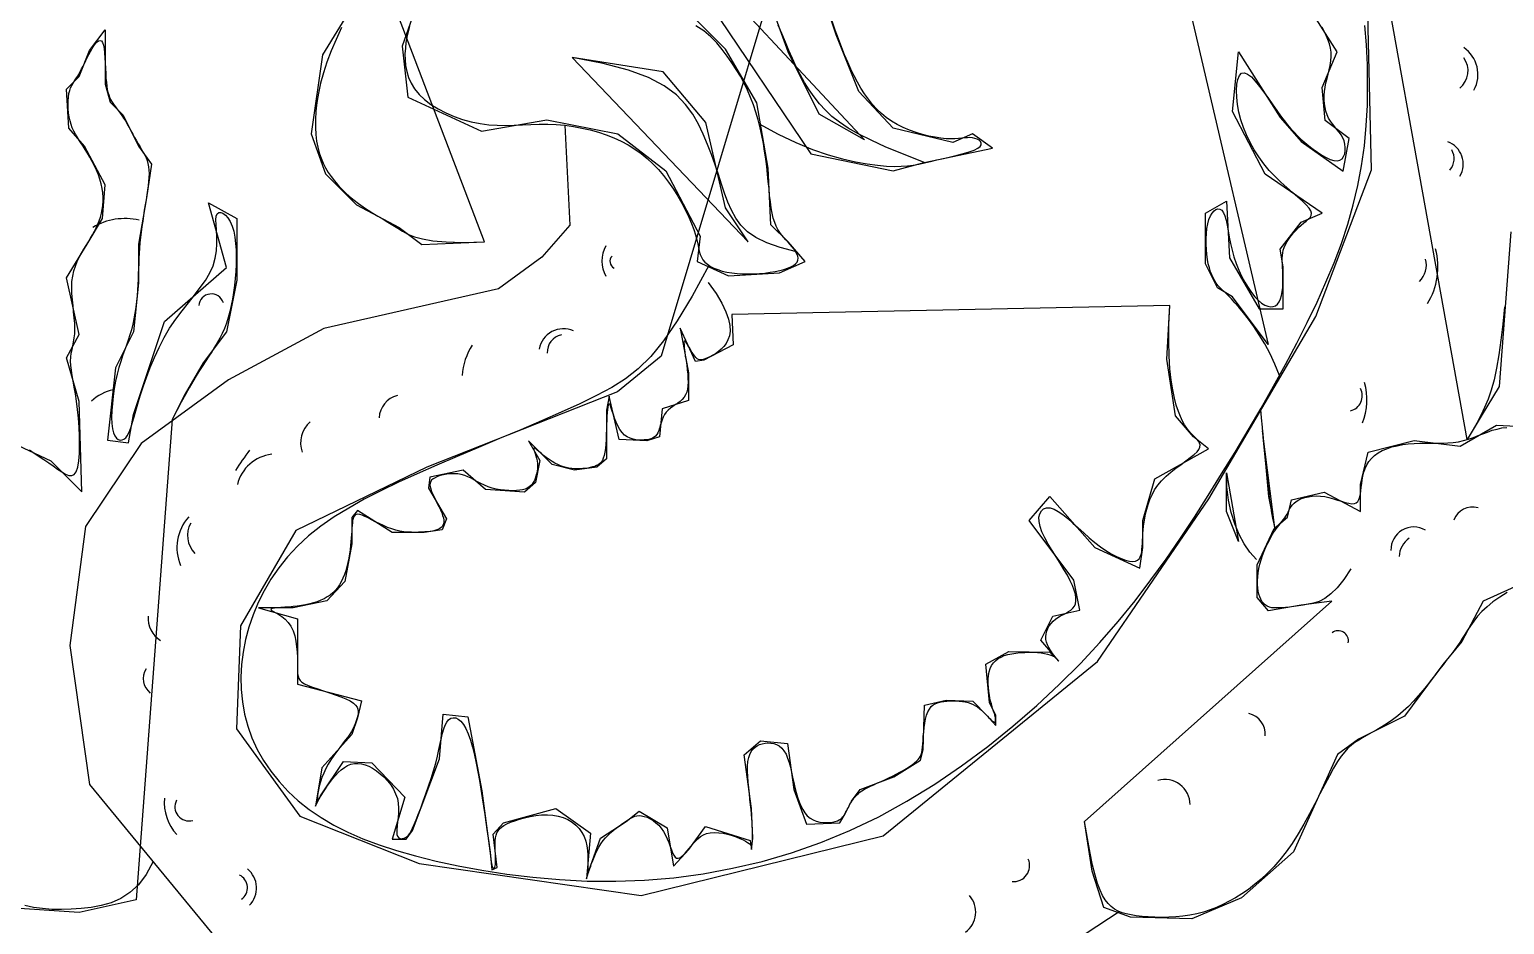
# Model space of a CAD drawing. Header units: metres. Extents: x -1226 to -815, y -1 to 952.
# Drawn here: x -1082.1 to -944.1, y 318 to 401.7 of the extents above; entities that cross this region are included whole.
import ezdxf

# ---------------------------------------------------------------- set-up
doc = ezdxf.new("R2010")
doc.units = ezdxf.units.M
doc.layers.add('7', color=7, linetype='Continuous')

msp = doc.modelspace()

# ---------------------------------------------------------------- linework, layer by layer
at = {"layer": '7'}
for points in [[(-990.59, 479.21), (-1022.98, 371.16), (-1027.06, 367.82), (-1044.88, 360.77), (-1057.13, 354.84), (-1062.33, 345.94), (-1062.7, 336.3), (-1056.76, 328.14), (-1045.62, 323.69), (-1024.83, 320.72), (-1002.19, 326.28), (-982.14, 342.6), (-971.75, 357.81), (-961.72, 374.87), (-956.53, 388.59), (-956.9, 404.53)], [(-991.26, 479.45), (-966.18, 372.24), (-969.53, 376.71), (-970.93, 377.55), (-972.05, 379.78), (-972.05, 384.54), (-970.09, 385.65), (-969.81, 380.34), (-967.02, 375.59), (-964.78, 375.59), (-964.78, 379.51), (-965.06, 381.18), (-963.1, 383.7), (-961.14, 384.54), (-966.46, 388.17), (-969.53, 394.04), (-968.97, 399.63), (-965.06, 393.48), (-963.1, 391.25), (-959.18, 388.45), (-958.62, 391.52), (-960.86, 393.2), (-961.14, 396.28), (-959.74, 399.63), (-961.7, 402.71)], [(-944.07, 375.77), (-944.23, 374.16), (-944.41, 372.65), (-944.61, 371.27), (-944.83, 370.02), (-945.06, 368.93), (-945.33, 367.98), (-945.62, 367.12), (-945.94, 366.34), (-946.29, 365.6), (-946.68, 364.88), (-947.1, 364.14), (-947.57, 363.36), (-961.34, 440.06)], [(-1052.86, 401.9), (-1053.38, 400.79), (-1053.85, 399.72), (-1054.24, 398.67), (-1054.57, 397.66), (-1054.83, 396.7), (-1055.03, 395.77), (-1055.17, 394.89), (-1055.26, 394.06), (-1055.31, 393.28), (-1055.31, 392.55), (-1055.27, 391.89), (-1055.2, 391.27), (-1055.1, 390.7), (-1054.96, 390.17), (-1054.79, 389.68), (-1054.59, 389.22), (-1054.37, 388.78), (-1054.11, 388.35), (-1053.84, 387.95), (-1053.53, 387.55), (-1053.21, 387.17), (-1052.86, 386.8), (-1052.5, 386.44), (-1052.11, 386.09), (-1051.7, 385.76), (-1051.28, 385.44), (-1050.84, 385.13), (-1050.39, 384.83), (-1049.93, 384.54), (-1049.46, 384.25), (-1048.99, 383.97), (-1048.53, 383.7), (-1048.06, 383.42), (-1047.61, 383.14), (-1047.16, 382.86), (-1046.66, 382.58), (-1046.06, 382.33), (-1045.3, 382.12), (-1044.33, 381.95), (-1043.07, 381.84), (-1041.49, 381.8), (-1039.51, 381.86), (-1056.5, 426.41)], [(-1027.75, 417.93), (-1008.98, 390.08), (-1001.28, 388.49), (-998.36, 389.28), (-991.99, 390.61), (-993.85, 391.94), (-995.7, 391.14), (-1001.28, 392.47), (-1004.47, 395.91), (-1006.59, 401.22), (-1009.25, 409.18)], [(-1021.99, 410.77), (-1003.94, 391.4), (-1008.18, 393.79), (-1011.1, 399.63), (-1013.49, 406.26)], [(-1048.8, 408.91), (-1054.64, 399.36), (-1055.71, 391.94), (-1054.38, 388.22), (-1051.46, 385.3), (-1047.48, 383.18), (-1045.35, 381.59), (-1039.51, 381.86)], [(-1045.88, 403.87), (-1047.21, 400.16), (-1046.68, 395.38), (-1039.78, 392.2), (-1033.67, 393.26), (-1027.03, 391.94), (-1022.52, 388.49), (-1019.33, 382.39), (-1019.6, 380), (-1016.68, 378.67), (-1011.9, 378.94), (-1009.51, 380), (-1011.1, 381.86), (-1012.7, 383.45), (-1012.96, 388.75), (-1014.02, 394.85), (-1016.94, 399.89), (-1020.13, 403.07)], [(-1084.17, 363.29), (-1080.06, 361.36), (-1077.16, 358.46), (-1077.4, 366.91), (-1078.61, 371.01), (-1077.4, 373.19), (-1078.61, 378.5), (-1076.68, 381.64), (-1075.23, 384.05), (-1074.99, 387.19), (-1076.92, 390.81), (-1078.37, 392.5), (-1078.61, 396.12), (-1077.4, 397.33), (-1076.44, 399.74), (-1074.99, 401.68), (-1074.99, 396.61), (-1074.5, 394.92), (-1073.3, 393.71), (-1071.85, 390.81), (-1070.64, 389.12), (-1071.12, 385.98), (-1071.85, 381.64), (-1071.85, 378.01), (-1072.33, 373.43), (-1074.02, 370.05), (-1074.75, 363.29), (-1072.81, 363.05), (-1072.33, 365.7), (-1069.43, 374.39), (-1063.63, 379.46), (-1065.32, 385.5), (-1062.66, 384.05), (-1062.66, 378.26), (-1063.63, 373.43), (-1065.8, 370.53), (-1067.5, 367.63), (-1068.7, 365.22)], [(-1018.5, 379.65), (-1018.5, 379.65), (-1020.07, 376.77), (-1021.47, 374.45), (-1022.74, 372.6), (-1023.94, 371.13), (-1025.11, 369.97), (-1026.31, 369.03), (-1027.6, 368.23), (-1029.01, 367.48), (-1030.59, 366.71), (-1032.32, 365.92), (-1034.17, 365.1), (-1036.1, 364.28), (-1038.08, 363.44), (-1040.07, 362.61), (-1042.04, 361.78), (-1043.95, 360.96), (-1045.79, 360.15), (-1047.53, 359.36), (-1049.19, 358.57), (-1050.74, 357.77), (-1052.2, 356.95), (-1053.56, 356.12), (-1054.81, 355.25), (-1055.96, 354.34), (-1056.99, 353.39), (-1057.92, 352.4), (-1058.75, 351.37), (-1059.48, 350.31), (-1060.12, 349.22), (-1060.67, 348.1), (-1061.14, 346.97), (-1061.53, 345.81), (-1061.84, 344.65), (-1062.07, 343.48), (-1062.22, 342.3), (-1062.28, 341.13), (-1062.26, 339.97), (-1062.15, 338.81), (-1061.95, 337.67), (-1061.65, 336.54), (-1061.25, 335.44), (-1060.76, 334.37), (-1060.17, 333.33), (-1059.49, 332.32), (-1058.72, 331.36), (-1057.86, 330.44), (-1056.92, 329.57), (-1055.9, 328.75), (-1054.79, 327.99), (-1053.59, 327.29), (-1052.29, 326.63), (-1050.88, 326.02), (-1049.36, 325.45), (-1047.72, 324.91), (-1045.94, 324.41), (-1044.02, 323.93), (-1041.95, 323.48), (-1039.74, 323.07), (-1037.42, 322.71), (-1034.99, 322.41), (-1032.47, 322.19), (-1029.88, 322.06), (-1027.22, 322.04), (-1024.53, 322.14), (-1021.8, 322.37), (-1019.05, 322.74), (-1016.29, 323.25), (-1013.53, 323.9), (-1010.77, 324.71), (-1008.03, 325.67), (-1005.31, 326.79), (-1002.62, 328.07), (-999.98, 329.52), (-997.38, 331.11), (-994.86, 332.83), (-992.42, 334.64), (-990.07, 336.53), (-987.84, 338.47), (-985.73, 340.44), (-983.75, 342.41), (-981.92, 344.38), (-980.22, 346.33), (-978.64, 348.27), (-977.15, 350.22), (-975.74, 352.17), (-974.4, 354.13), (-973.09, 356.11), (-971.81, 358.11), (-970.54, 360.14), (-969.28, 362.19), (-968.05, 364.25), (-966.84, 366.3), (-965.68, 368.35), (-964.57, 370.37), (-963.52, 372.36), (-962.53, 374.31), (-961.61, 376.21), (-960.78, 378.07), (-960.02, 379.9), (-959.34, 381.7), (-958.74, 383.5), (-958.23, 385.3), (-957.8, 387.12), (-957.45, 388.96), (-957.19, 390.83), (-957.02, 392.72), (-956.91, 394.62), (-956.88, 396.52), (-956.91, 398.41), (-957, 400.27), (-957.14, 402.09)], [(-1046.51, 401.99), (-1046.64, 401.51), (-1046.75, 401.01), (-1046.84, 400.5), (-1046.9, 399.98), (-1046.94, 399.44), (-1046.93, 398.89), (-1046.88, 398.34), (-1046.77, 397.78), (-1046.6, 397.23), (-1046.36, 396.69), (-1046.03, 396.16), (-1045.62, 395.65), (-1045.11, 395.16), (-1044.51, 394.71), (-1043.84, 394.29), (-1043.11, 393.91), (-1042.34, 393.58), (-1041.54, 393.3), (-1040.73, 393.07), (-1039.91, 392.91), (-1039.1, 392.81), (-1038.31, 392.76), (-1037.51, 392.75), (-1036.73, 392.77), (-1035.95, 392.8), (-1035.16, 392.84), (-1034.37, 392.86), (-1033.58, 392.86), (-1032.78, 392.83), (-1031.98, 392.76), (-1031.18, 392.65), (-1030.39, 392.5), (-1029.6, 392.33), (-1028.84, 392.11), (-1028.1, 391.86), (-1027.39, 391.58), (-1026.71, 391.27), (-1026.06, 390.92), (-1025.44, 390.53), (-1024.85, 390.11), (-1024.29, 389.65), (-1023.75, 389.16), (-1023.23, 388.62), (-1022.74, 388.05), (-1022.27, 387.43), (-1021.83, 386.79), (-1021.41, 386.12), (-1021.03, 385.46), (-1020.68, 384.8), (-1020.38, 384.17), (-1020.12, 383.56), (-1019.91, 383.01), (-1019.75, 382.5), (-1019.63, 382.05), (-1019.55, 381.65), (-1019.47, 381.29), (-1019.4, 380.97), (-1019.32, 380.68), (-1019.21, 380.42), (-1019.07, 380.18), (-1018.88, 379.95), (-1018.64, 379.75), (-1018.36, 379.56), (-1018.03, 379.39), (-1017.67, 379.25), (-1017.27, 379.12), (-1016.84, 379.02), (-1016.37, 378.94), (-1015.87, 378.89), (-1015.36, 378.85), (-1014.83, 378.85), (-1014.3, 378.86), (-1013.77, 378.89), (-1013.26, 378.93), (-1012.76, 379), (-1012.3, 379.07), (-1011.87, 379.16), (-1011.48, 379.26), (-1011.14, 379.38), (-1010.84, 379.5), (-1010.59, 379.64), (-1010.39, 379.79), (-1010.25, 379.96), (-1010.17, 380.13), (-1010.15, 380.32), (-1010.19, 380.52), (-1010.27, 380.73), (-1010.39, 380.94), (-1010.54, 381.16), (-1010.72, 381.38), (-1010.91, 381.6), (-1011.1, 381.81), (-1011.3, 382.03), (-1011.5, 382.25), (-1011.69, 382.48), (-1011.87, 382.72), (-1012.05, 383), (-1012.21, 383.31), (-1012.35, 383.66), (-1012.48, 384.07), (-1012.58, 384.53), (-1012.67, 385.04), (-1012.75, 385.6), (-1012.82, 386.19), (-1012.88, 386.83), (-1012.95, 387.49), (-1013.02, 388.18), (-1013.09, 388.89), (-1013.18, 389.6), (-1013.29, 390.33), (-1013.41, 391.06), (-1013.55, 391.8), (-1013.71, 392.53), (-1013.89, 393.26), (-1014.1, 393.97), (-1014.33, 394.68), (-1014.6, 395.36), (-1014.89, 396.04), (-1015.21, 396.7), (-1015.56, 397.34), (-1015.94, 397.98), (-1016.35, 398.61), (-1016.79, 399.23), (-1017.25, 399.85), (-1017.76, 400.46), (-1018.32, 401.04), (-1018.97, 401.59), (-1019.74, 402.07)], [(-1013.8, 392.89), (-1013.8, 392.89), (-1012.04, 391.93), (-1010.37, 391.14), (-1008.81, 390.5), (-1007.36, 390), (-1006.01, 389.62), (-1004.79, 389.34), (-1003.69, 389.15), (-1002.72, 389.02), (-1001.88, 388.94), (-1001.15, 388.91), (-1000.51, 388.92), (-999.93, 388.96), (-999.39, 389.03), (-998.87, 389.13), (-998.34, 389.24), (-997.78, 389.37), (-997.18, 389.51), (-996.55, 389.65), (-995.9, 389.8), (-995.27, 389.96), (-994.68, 390.12), (-994.15, 390.28), (-993.7, 390.44), (-993.36, 390.61), (-993.14, 390.77), (-993.03, 390.94), (-993.02, 391.09), (-993.09, 391.23), (-993.22, 391.35), (-993.4, 391.45), (-993.62, 391.53), (-993.85, 391.58), (-994.08, 391.6), (-994.32, 391.59), (-994.58, 391.57), (-994.85, 391.54), (-995.16, 391.51), (-995.5, 391.48), (-995.89, 391.48), (-996.32, 391.49), (-996.82, 391.54), (-997.35, 391.63), (-997.93, 391.74), (-998.52, 391.89), (-999.13, 392.07), (-999.73, 392.29), (-1000.32, 392.54), (-1000.88, 392.82), (-1001.41, 393.13), (-1001.91, 393.48), (-1002.37, 393.86), (-1002.8, 394.27), (-1003.21, 394.71), (-1003.59, 395.19), (-1003.95, 395.69), (-1004.29, 396.22), (-1004.61, 396.78), (-1004.92, 397.38), (-1005.22, 398), (-1005.52, 398.66), (-1005.81, 399.35), (-1006.09, 400.08), (-1006.38, 400.85), (-1006.68, 401.66), (-1006.98, 402.51)], [(-998.36, 389.28), (-998.36, 389.28), (-1000.29, 390.04), (-1001.94, 390.72), (-1003.33, 391.35), (-1004.49, 391.93), (-1005.47, 392.49), (-1006.29, 393.04), (-1006.99, 393.59), (-1007.61, 394.17), (-1008.16, 394.77), (-1008.67, 395.41), (-1009.13, 396.08), (-1009.56, 396.77), (-1009.96, 397.49), (-1010.33, 398.23), (-1010.68, 398.99), (-1011.02, 399.76), (-1011.34, 400.54), (-1011.68, 401.34), (-1012.02, 402.13)], [(-965.13, 369.36), (-965.13, 369.36), (-965.55, 370.41), (-966.01, 371.39), (-966.51, 372.31), (-967.02, 373.15), (-967.53, 373.92), (-968.03, 374.61), (-968.5, 375.21), (-968.93, 375.73), (-969.3, 376.16), (-969.63, 376.51), (-969.91, 376.8), (-970.15, 377.04), (-970.36, 377.24), (-970.55, 377.42), (-970.73, 377.6), (-970.89, 377.78), (-971.04, 377.98), (-971.19, 378.21), (-971.33, 378.47), (-971.46, 378.75), (-971.58, 379.06), (-971.69, 379.41), (-971.79, 379.79), (-971.87, 380.2), (-971.93, 380.66), (-971.97, 381.14), (-971.99, 381.64), (-971.99, 382.14), (-971.96, 382.63), (-971.91, 383.1), (-971.83, 383.54), (-971.73, 383.93), (-971.59, 384.27), (-971.43, 384.54), (-971.25, 384.75), (-971.07, 384.89), (-970.88, 384.94), (-970.7, 384.91), (-970.52, 384.8), (-970.37, 384.58), (-970.24, 384.27), (-970.13, 383.88), (-970.03, 383.41), (-969.94, 382.88), (-969.83, 382.3), (-969.71, 381.69), (-969.57, 381.07), (-969.39, 380.44), (-969.18, 379.81), (-968.94, 379.21), (-968.67, 378.63), (-968.37, 378.08), (-968.07, 377.57), (-967.75, 377.12), (-967.43, 376.72), (-967.11, 376.38), (-966.8, 376.12), (-966.5, 375.94), (-966.22, 375.82), (-965.95, 375.77), (-965.71, 375.79), (-965.5, 375.88), (-965.31, 376.03), (-965.15, 376.24), (-965.03, 376.52), (-964.93, 376.84), (-964.87, 377.2), (-964.83, 377.58), (-964.81, 377.98), (-964.8, 378.38), (-964.81, 378.77), (-964.82, 379.13), (-964.84, 379.47), (-964.86, 379.77), (-964.87, 380.05), (-964.88, 380.31), (-964.86, 380.57), (-964.83, 380.82), (-964.77, 381.07), (-964.68, 381.32), (-964.56, 381.59), (-964.41, 381.87), (-964.23, 382.15), (-964.03, 382.42), (-963.81, 382.69), (-963.58, 382.95), (-963.34, 383.2), (-963.1, 383.42), (-962.86, 383.62), (-962.63, 383.8), (-962.43, 383.97), (-962.27, 384.14), (-962.17, 384.32), (-962.14, 384.52), (-962.2, 384.74), (-962.35, 385), (-962.62, 385.3), (-962.97, 385.65), (-963.41, 386.03), (-963.9, 386.46), (-964.43, 386.92), (-964.99, 387.43), (-965.54, 387.97), (-966.08, 388.54), (-966.59, 389.15), (-967.06, 389.79), (-967.49, 390.46), (-967.87, 391.15), (-968.21, 391.85), (-968.5, 392.56), (-968.74, 393.28), (-968.93, 393.99), (-969.06, 394.7), (-969.13, 395.39), (-969.15, 396.02), (-969.11, 396.59), (-969.02, 397.05), (-968.87, 397.41), (-968.67, 397.62), (-968.41, 397.67), (-968.11, 397.55), (-967.76, 397.28), (-967.39, 396.88), (-966.99, 396.39), (-966.58, 395.84), (-966.16, 395.26), (-965.76, 394.68), (-965.38, 394.13), (-965.03, 393.64), (-964.7, 393.2), (-964.38, 392.8), (-964.08, 392.43), (-963.77, 392.1), (-963.45, 391.78), (-963.12, 391.46), (-962.77, 391.15), (-962.39, 390.84), (-961.99, 390.52), (-961.58, 390.23), (-961.17, 389.96), (-960.77, 389.73), (-960.39, 389.56), (-960.04, 389.45), (-959.74, 389.43), (-959.49, 389.49), (-959.28, 389.63), (-959.13, 389.83), (-959.03, 390.08), (-958.97, 390.37), (-958.97, 390.67), (-959, 390.99), (-959.09, 391.29), (-959.21, 391.58), (-959.37, 391.85), (-959.56, 392.11), (-959.76, 392.36), (-959.96, 392.62), (-960.17, 392.88), (-960.36, 393.15), (-960.53, 393.43), (-960.68, 393.74), (-960.79, 394.07), (-960.87, 394.41), (-960.92, 394.77), (-960.95, 395.15), (-960.95, 395.53), (-960.92, 395.92), (-960.86, 396.32), (-960.78, 396.73), (-960.68, 397.13), (-960.58, 397.54), (-960.47, 397.95), (-960.39, 398.36), (-960.32, 398.77), (-960.29, 399.18), (-960.3, 399.58), (-960.36, 399.98), (-960.46, 400.38), (-960.6, 400.77), (-960.76, 401.16), (-960.94, 401.54), (-961.12, 401.92)], [(-1082.07, 362.38), (-1081.62, 362.07), (-1081.17, 361.78), (-1080.71, 361.49), (-1080.26, 361.19), (-1079.84, 360.89), (-1079.43, 360.59), (-1079.05, 360.33), (-1078.7, 360.12), (-1078.39, 360), (-1078.11, 359.98), (-1077.88, 360.09), (-1077.69, 360.35), (-1077.54, 360.78), (-1077.45, 361.36), (-1077.39, 362.05), (-1077.37, 362.83), (-1077.38, 363.66), (-1077.42, 364.52), (-1077.48, 365.37), (-1077.57, 366.18), (-1077.66, 366.94), (-1077.77, 367.62), (-1077.88, 368.25), (-1077.98, 368.83), (-1078.07, 369.36), (-1078.14, 369.84), (-1078.19, 370.28), (-1078.21, 370.69), (-1078.19, 371.07), (-1078.15, 371.43), (-1078.08, 371.78), (-1078.01, 372.12), (-1077.94, 372.48), (-1077.87, 372.86), (-1077.83, 373.26), (-1077.81, 373.71), (-1077.82, 374.2), (-1077.87, 374.73), (-1077.93, 375.29), (-1077.99, 375.86), (-1078.05, 376.44), (-1078.1, 377.03), (-1078.11, 377.59), (-1078.09, 378.14), (-1078.02, 378.65), (-1077.91, 379.13), (-1077.76, 379.58), (-1077.59, 380.01), (-1077.4, 380.41), (-1077.19, 380.8), (-1076.97, 381.16), (-1076.76, 381.52), (-1076.55, 381.86), (-1076.35, 382.19), (-1076.17, 382.52), (-1075.99, 382.84), (-1075.83, 383.17), (-1075.68, 383.5), (-1075.55, 383.83), (-1075.43, 384.17), (-1075.34, 384.52), (-1075.26, 384.89), (-1075.21, 385.26), (-1075.18, 385.65), (-1075.18, 386.04), (-1075.2, 386.44), (-1075.26, 386.85), (-1075.35, 387.27), (-1075.47, 387.7), (-1075.62, 388.12), (-1075.8, 388.55), (-1075.99, 388.97), (-1076.2, 389.38), (-1076.41, 389.77), (-1076.63, 390.14), (-1076.84, 390.49), (-1077.05, 390.81), (-1077.25, 391.1), (-1077.44, 391.38), (-1077.61, 391.66), (-1077.77, 391.93), (-1077.92, 392.21), (-1078.06, 392.51), (-1078.17, 392.82), (-1078.27, 393.17), (-1078.34, 393.54), (-1078.4, 393.92), (-1078.44, 394.3), (-1078.45, 394.68), (-1078.45, 395.05), (-1078.42, 395.4), (-1078.37, 395.72), (-1078.3, 396), (-1078.21, 396.26), (-1078.1, 396.49), (-1077.98, 396.7), (-1077.86, 396.91), (-1077.72, 397.11), (-1077.58, 397.31), (-1077.45, 397.53), (-1077.31, 397.77), (-1077.18, 398.02), (-1077.05, 398.28), (-1076.92, 398.55), (-1076.78, 398.83), (-1076.65, 399.11), (-1076.51, 399.39), (-1076.36, 399.66), (-1076.2, 399.93), (-1076.05, 400.18), (-1075.89, 400.39), (-1075.73, 400.55), (-1075.59, 400.66), (-1075.45, 400.7), (-1075.33, 400.65), (-1075.23, 400.51), (-1075.15, 400.26), (-1075.09, 399.93), (-1075.04, 399.52), (-1075.01, 399.07), (-1074.98, 398.58), (-1074.96, 398.09), (-1074.93, 397.61), (-1074.91, 397.17), (-1074.87, 396.77), (-1074.83, 396.42), (-1074.78, 396.11), (-1074.72, 395.84), (-1074.65, 395.6), (-1074.57, 395.38), (-1074.48, 395.18), (-1074.38, 395), (-1074.27, 394.82), (-1074.15, 394.64), (-1074.02, 394.47), (-1073.88, 394.29), (-1073.73, 394.1), (-1073.58, 393.89), (-1073.42, 393.67), (-1073.26, 393.43), (-1073.09, 393.16), (-1072.92, 392.87), (-1072.74, 392.56), (-1072.57, 392.25), (-1072.4, 391.93), (-1072.23, 391.62), (-1072.05, 391.31), (-1071.89, 391.01), (-1071.72, 390.73), (-1071.57, 390.47), (-1071.42, 390.21), (-1071.28, 389.96), (-1071.16, 389.71), (-1071.06, 389.45), (-1070.98, 389.17), (-1070.92, 388.88), (-1070.89, 388.57), (-1070.88, 388.23), (-1070.89, 387.87), (-1070.92, 387.5), (-1070.96, 387.1), (-1071.02, 386.68), (-1071.09, 386.24), (-1071.16, 385.78), (-1071.24, 385.3), (-1071.32, 384.81), (-1071.4, 384.31), (-1071.47, 383.8), (-1071.55, 383.29), (-1071.61, 382.77), (-1071.67, 382.26), (-1071.73, 381.76), (-1071.77, 381.26), (-1071.8, 380.78), (-1071.82, 380.3), (-1071.84, 379.82), (-1071.86, 379.34), (-1071.88, 378.85), (-1071.9, 378.36), (-1071.93, 377.85), (-1071.96, 377.33), (-1072, 376.8), (-1072.06, 376.27), (-1072.12, 375.73), (-1072.2, 375.19), (-1072.29, 374.66), (-1072.4, 374.14), (-1072.53, 373.63), (-1072.68, 373.14), (-1072.83, 372.66), (-1073, 372.18), (-1073.18, 371.69), (-1073.36, 371.19), (-1073.53, 370.66), (-1073.7, 370.09), (-1073.86, 369.48), (-1074, 368.83), (-1074.13, 368.14), (-1074.23, 367.43), (-1074.31, 366.73), (-1074.36, 366.06), (-1074.38, 365.43), (-1074.36, 364.86), (-1074.3, 364.37), (-1074.21, 363.99), (-1074.08, 363.69), (-1073.93, 363.49), (-1073.75, 363.36), (-1073.57, 363.31), (-1073.39, 363.33), (-1073.22, 363.4), (-1073.05, 363.53), (-1072.91, 363.7), (-1072.79, 363.93), (-1072.67, 364.21), (-1072.55, 364.56), (-1072.43, 364.98), (-1072.28, 365.47), (-1072.12, 366.04), (-1071.93, 366.71), (-1071.7, 367.46), (-1071.43, 368.29), (-1071.12, 369.17), (-1070.77, 370.1), (-1070.38, 371.04), (-1069.94, 371.98), (-1069.47, 372.9), (-1068.95, 373.79), (-1068.38, 374.62), (-1067.79, 375.41), (-1067.2, 376.16), (-1066.62, 376.87), (-1066.08, 377.57), (-1065.6, 378.25), (-1065.19, 378.94), (-1064.88, 379.62), (-1064.68, 380.32), (-1064.57, 381.02), (-1064.53, 381.7), (-1064.54, 382.35), (-1064.57, 382.94), (-1064.61, 383.47), (-1064.63, 383.91), (-1064.6, 384.25), (-1064.5, 384.48), (-1064.36, 384.6), (-1064.17, 384.61), (-1063.96, 384.53), (-1063.73, 384.35), (-1063.5, 384.09), (-1063.29, 383.74), (-1063.11, 383.33), (-1062.96, 382.84), (-1062.85, 382.3), (-1062.78, 381.71), (-1062.74, 381.08), (-1062.72, 380.43), (-1062.74, 379.76), (-1062.77, 379.09), (-1062.82, 378.42), (-1062.89, 377.76), (-1062.97, 377.12), (-1063.07, 376.5), (-1063.19, 375.9), (-1063.32, 375.33), (-1063.47, 374.77), (-1063.64, 374.25), (-1063.83, 373.75), (-1064.04, 373.28), (-1064.26, 372.84), (-1064.5, 372.41), (-1064.75, 371.99), (-1065.01, 371.57), (-1065.29, 371.16), (-1065.57, 370.73), (-1065.86, 370.29), (-1066.16, 369.82), (-1066.47, 369.33), (-1066.79, 368.79), (-1067.13, 368.21), (-1067.48, 367.57), (-1067.86, 366.86), (-1068.27, 366.08), (-1068.7, 365.22), (-1072.09, 320.31), (-1077.4, 319.1), (-1084.41, 319.59)], [(-1010.31, 380.93), (-1010.31, 380.93), (-1011.84, 381.31), (-1013.1, 381.75), (-1014.1, 382.25), (-1014.89, 382.8), (-1015.51, 383.41), (-1016, 384.08), (-1016.39, 384.8), (-1016.72, 385.57), (-1017.03, 386.39), (-1017.33, 387.25), (-1017.62, 388.15), (-1017.93, 389.07), (-1018.26, 390.01), (-1018.62, 390.96), (-1019.03, 391.91), (-1019.49, 392.86), (-1020.02, 393.8), (-1020.69, 394.71), (-1021.55, 395.59), (-1022.69, 396.43), (-1024.16, 397.21), (-1026.04, 397.92), (-1028.39, 398.55), (-1031.28, 399.1), (-1014.82, 381.86), (-1016.94, 385.04), (-1018.8, 393), (-1022.79, 397.77), (-1031.28, 399.1)], [(-1031.98, 392.76), (-1031.52, 383.4), (-1034.12, 380.43), (-1038.2, 377.46), (-1054.53, 373.75), (-1063.44, 368.93), (-1071.61, 363), (-1076.81, 355.21), (-1078.29, 344.08), (-1076.44, 331.1), (-1064.56, 316.64), (-1046.74, 308.11), (-1019.64, 302.92), (-993.65, 310.33), (-980.14, 319.21)], [(-943.48, 382.78), (-944.59, 368.31), (-946.27, 365.53), (-947.57, 363.36)], [(-1018.58, 378.06), (-1018.58, 378.06), (-1017.84, 377.01), (-1017.29, 376.1), (-1016.91, 375.3), (-1016.66, 374.61), (-1016.54, 374.02), (-1016.52, 373.51), (-1016.59, 373.07), (-1016.72, 372.69), (-1016.9, 372.35), (-1017.12, 372.06), (-1017.36, 371.8), (-1017.62, 371.58), (-1017.89, 371.39), (-1018.15, 371.24), (-1018.41, 371.1), (-1018.64, 371), (-1018.85, 370.91), (-1019.03, 370.85), (-1019.19, 370.81), (-1019.33, 370.81), (-1019.47, 370.84), (-1019.59, 370.91), (-1019.72, 371.03), (-1019.86, 371.19), (-1020, 371.4), (-1020.15, 371.64), (-1020.29, 371.89), (-1020.43, 372.13), (-1020.56, 372.33), (-1020.67, 372.49), (-1020.76, 372.57), (-1020.81, 372.56), (-1020.84, 372.44), (-1020.83, 372.22), (-1020.81, 371.93), (-1020.76, 371.57), (-1020.71, 371.17), (-1020.64, 370.74), (-1020.58, 370.3), (-1020.53, 369.87), (-1020.49, 369.46), (-1020.46, 369.07), (-1020.45, 368.71), (-1020.47, 368.38), (-1020.51, 368.07), (-1020.58, 367.79), (-1020.68, 367.54), (-1020.81, 367.31), (-1020.99, 367.11), (-1021.19, 366.93), (-1021.41, 366.77), (-1021.64, 366.62), (-1021.88, 366.46), (-1022.11, 366.3), (-1022.32, 366.12), (-1022.51, 365.92), (-1022.66, 365.7), (-1022.79, 365.45), (-1022.89, 365.2), (-1022.98, 364.93), (-1023.06, 364.67), (-1023.13, 364.42), (-1023.2, 364.2), (-1023.29, 363.99), (-1023.38, 363.82), (-1023.5, 363.68), (-1023.62, 363.57), (-1023.77, 363.49), (-1023.93, 363.42), (-1024.12, 363.37), (-1024.32, 363.34), (-1024.55, 363.32), (-1024.79, 363.31), (-1025.05, 363.31), (-1025.33, 363.34), (-1025.6, 363.39), (-1025.88, 363.48), (-1026.15, 363.61), (-1026.4, 363.78), (-1026.63, 364.01), (-1026.84, 364.3), (-1027.02, 364.63), (-1027.18, 364.99), (-1027.32, 365.35), (-1027.44, 365.7), (-1027.55, 366.02), (-1027.64, 366.3), (-1027.71, 366.51), (-1027.78, 366.64), (-1027.84, 366.69), (-1027.89, 366.66), (-1027.93, 366.57), (-1027.97, 366.4), (-1028, 366.18), (-1028.02, 365.89), (-1028.04, 365.55), (-1028.05, 365.16), (-1028.07, 364.74), (-1028.08, 364.29), (-1028.1, 363.83), (-1028.12, 363.37), (-1028.15, 362.94), (-1028.19, 362.53), (-1028.24, 362.17), (-1028.3, 361.87), (-1028.38, 361.61), (-1028.47, 361.41), (-1028.58, 361.24), (-1028.71, 361.11), (-1028.85, 361), (-1029.01, 360.92), (-1029.19, 360.85), (-1029.39, 360.79), (-1029.6, 360.74), (-1029.82, 360.69), (-1030.06, 360.66), (-1030.31, 360.64), (-1030.56, 360.62), (-1030.82, 360.62), (-1031.08, 360.63), (-1031.34, 360.65), (-1031.6, 360.69), (-1031.86, 360.74), (-1032.12, 360.81), (-1032.39, 360.9), (-1032.65, 361.01), (-1032.92, 361.15), (-1033.18, 361.3), (-1033.45, 361.49), (-1033.72, 361.68), (-1033.97, 361.88), (-1034.2, 362.08), (-1034.41, 362.25), (-1034.59, 362.4), (-1034.74, 362.51), (-1034.83, 362.56), (-1034.88, 362.56), (-1034.89, 362.49), (-1034.87, 362.38), (-1034.82, 362.23), (-1034.75, 362.05), (-1034.69, 361.84), (-1034.62, 361.61), (-1034.57, 361.37), (-1034.54, 361.12), (-1034.53, 360.88), (-1034.55, 360.63), (-1034.57, 360.39), (-1034.62, 360.16), (-1034.68, 359.93), (-1034.75, 359.72), (-1034.83, 359.53), (-1034.93, 359.35), (-1035.04, 359.19), (-1035.17, 359.05), (-1035.31, 358.92), (-1035.49, 358.82), (-1035.69, 358.73), (-1035.93, 358.66), (-1036.2, 358.61), (-1036.51, 358.58), (-1036.86, 358.57), (-1037.23, 358.58), (-1037.61, 358.61), (-1038.01, 358.66), (-1038.4, 358.73), (-1038.78, 358.82), (-1039.15, 358.94), (-1039.5, 359.08), (-1039.83, 359.24), (-1040.14, 359.4), (-1040.44, 359.57), (-1040.74, 359.73), (-1041.05, 359.88), (-1041.35, 360), (-1041.67, 360.09), (-1042, 360.14), (-1042.34, 360.16), (-1042.68, 360.15), (-1043.02, 360.12), (-1043.34, 360.06), (-1043.63, 359.98), (-1043.9, 359.89), (-1044.12, 359.79), (-1044.3, 359.68), (-1044.44, 359.56), (-1044.53, 359.43), (-1044.59, 359.28), (-1044.6, 359.12), (-1044.58, 358.94), (-1044.53, 358.74), (-1044.45, 358.51), (-1044.34, 358.25), (-1044.21, 357.97), (-1044.06, 357.68), (-1043.91, 357.38), (-1043.76, 357.08), (-1043.62, 356.79), (-1043.5, 356.51), (-1043.41, 356.25), (-1043.34, 356.02), (-1043.31, 355.82), (-1043.3, 355.64), (-1043.33, 355.48), (-1043.38, 355.35), (-1043.45, 355.23), (-1043.55, 355.13), (-1043.67, 355.04), (-1043.81, 354.96), (-1043.97, 354.9), (-1044.15, 354.84), (-1044.35, 354.8), (-1044.57, 354.76), (-1044.81, 354.73), (-1045.08, 354.71), (-1045.36, 354.69), (-1045.66, 354.68), (-1045.98, 354.67), (-1046.32, 354.68), (-1046.67, 354.7), (-1047.04, 354.73), (-1047.41, 354.79), (-1047.79, 354.88), (-1048.18, 354.99), (-1048.57, 355.14), (-1048.96, 355.31), (-1049.35, 355.49), (-1049.71, 355.67), (-1050.06, 355.86), (-1050.39, 356.02), (-1050.68, 356.16), (-1050.94, 356.27), (-1051.15, 356.34), (-1051.33, 356.37), (-1051.47, 356.36), (-1051.59, 356.31), (-1051.67, 356.22), (-1051.74, 356.11), (-1051.79, 355.96), (-1051.83, 355.77), (-1051.86, 355.57), (-1051.88, 355.33), (-1051.9, 355.07), (-1051.92, 354.78), (-1051.94, 354.47), (-1051.96, 354.15), (-1051.99, 353.8), (-1052.02, 353.43), (-1052.07, 353.05), (-1052.13, 352.66), (-1052.19, 352.26), (-1052.28, 351.86), (-1052.37, 351.47), (-1052.48, 351.09), (-1052.6, 350.72), (-1052.74, 350.38), (-1052.89, 350.06), (-1053.07, 349.76), (-1053.26, 349.49), (-1053.46, 349.24), (-1053.69, 349.02), (-1053.94, 348.81), (-1054.21, 348.63), (-1054.5, 348.47), (-1054.81, 348.32), (-1055.14, 348.19), (-1055.49, 348.08), (-1055.85, 347.99), (-1056.23, 347.9), (-1056.62, 347.83), (-1057.01, 347.78), (-1057.41, 347.73), (-1057.8, 347.69), (-1058.19, 347.67), (-1058.55, 347.64), (-1058.87, 347.61), (-1059.14, 347.59), (-1059.34, 347.55), (-1059.46, 347.51), (-1059.49, 347.45), (-1059.41, 347.37), (-1059.25, 347.28), (-1059.02, 347.15), (-1058.75, 346.99), (-1058.45, 346.79), (-1058.14, 346.55), (-1057.85, 346.25), (-1057.6, 345.89), (-1057.4, 345.47), (-1057.25, 345), (-1057.14, 344.5), (-1057.07, 343.98), (-1057.03, 343.47), (-1057, 342.97), (-1056.99, 342.51), (-1056.99, 342.09), (-1056.99, 341.74), (-1056.98, 341.45), (-1056.94, 341.21), (-1056.87, 341), (-1056.75, 340.82), (-1056.57, 340.66), (-1056.32, 340.51), (-1056, 340.36), (-1055.58, 340.2), (-1055.09, 340.03), (-1054.56, 339.86), (-1054.01, 339.67), (-1053.46, 339.49), (-1052.93, 339.29), (-1052.46, 339.1), (-1052.07, 338.91), (-1051.76, 338.71), (-1051.55, 338.52), (-1051.41, 338.32), (-1051.33, 338.13), (-1051.31, 337.93), (-1051.32, 337.73), (-1051.36, 337.54), (-1051.42, 337.34), (-1051.47, 337.15), (-1051.54, 336.95), (-1051.61, 336.75), (-1051.7, 336.53), (-1051.81, 336.31), (-1051.95, 336.06), (-1052.1, 335.8), (-1052.29, 335.52), (-1052.52, 335.22), (-1052.77, 334.89), (-1053.04, 334.54), (-1053.32, 334.17), (-1053.6, 333.79), (-1053.87, 333.4), (-1054.12, 332.99), (-1054.35, 332.58), (-1054.54, 332.15), (-1054.71, 331.73), (-1054.84, 331.33), (-1054.95, 330.94), (-1055.03, 330.59), (-1055.08, 330.28), (-1055.12, 330.02), (-1055.13, 329.82), (-1055.13, 329.69), (-1055.11, 329.63), (-1055.08, 329.63), (-1055.02, 329.68), (-1054.94, 329.79), (-1054.83, 329.95), (-1054.71, 330.16), (-1054.56, 330.4), (-1054.38, 330.68), (-1054.18, 330.98), (-1053.95, 331.29), (-1053.71, 331.61), (-1053.45, 331.92), (-1053.18, 332.21), (-1052.9, 332.47), (-1052.6, 332.69), (-1052.3, 332.86), (-1051.99, 332.98), (-1051.67, 333.04), (-1051.34, 333.05), (-1051.01, 333.02), (-1050.67, 332.93), (-1050.32, 332.8), (-1049.97, 332.61), (-1049.61, 332.38), (-1049.25, 332.1), (-1048.9, 331.79), (-1048.57, 331.44), (-1048.27, 331.06), (-1048.02, 330.65), (-1047.81, 330.22), (-1047.65, 329.78), (-1047.57, 329.33), (-1047.53, 328.87), (-1047.54, 328.43), (-1047.57, 328), (-1047.62, 327.59), (-1047.67, 327.22), (-1047.7, 326.89), (-1047.71, 326.61), (-1047.69, 326.4), (-1047.63, 326.24), (-1047.54, 326.12), (-1047.44, 326.06), (-1047.32, 326.02), (-1047.19, 326.03), (-1047.06, 326.05), (-1046.94, 326.1), (-1046.82, 326.16), (-1046.71, 326.24), (-1046.6, 326.36), (-1046.49, 326.51), (-1046.37, 326.72), (-1046.24, 327), (-1046.08, 327.34), (-1045.9, 327.77), (-1045.69, 328.28), (-1045.46, 328.87), (-1045.22, 329.52), (-1044.97, 330.21), (-1044.72, 330.93), (-1044.48, 331.65), (-1044.26, 332.37), (-1044.06, 333.07), (-1043.9, 333.73), (-1043.76, 334.35), (-1043.64, 334.92), (-1043.53, 335.44), (-1043.42, 335.9), (-1043.31, 336.31), (-1043.18, 336.65), (-1043.03, 336.93), (-1042.85, 337.15), (-1042.65, 337.28), (-1042.42, 337.34), (-1042.19, 337.32), (-1041.95, 337.21), (-1041.7, 337.01), (-1041.46, 336.71), (-1041.23, 336.32), (-1041.02, 335.82), (-1040.81, 335.23), (-1040.62, 334.57), (-1040.44, 333.84), (-1040.28, 333.07), (-1040.12, 332.27), (-1039.97, 331.46), (-1039.84, 330.64), (-1039.71, 329.83), (-1039.58, 329.05), (-1039.47, 328.29), (-1039.36, 327.57), (-1039.27, 326.89), (-1039.18, 326.26), (-1039.1, 325.7), (-1039.04, 325.2), (-1038.98, 324.77), (-1038.94, 324.41), (-1038.9, 324.12), (-1038.87, 323.88), (-1038.84, 323.69), (-1038.81, 323.54), (-1038.77, 323.43), (-1038.74, 323.35), (-1038.7, 323.29), (-1038.66, 323.26), (-1038.61, 323.27), (-1038.57, 323.3), (-1038.53, 323.37), (-1038.5, 323.47), (-1038.47, 323.62), (-1038.46, 323.8), (-1038.46, 324.03), (-1038.47, 324.3), (-1038.48, 324.59), (-1038.49, 324.9), (-1038.5, 325.21), (-1038.5, 325.52), (-1038.49, 325.82), (-1038.46, 326.1), (-1038.41, 326.34), (-1038.34, 326.56), (-1038.23, 326.76), (-1038.09, 326.93), (-1037.91, 327.1), (-1037.68, 327.25), (-1037.4, 327.4), (-1037.06, 327.55), (-1036.67, 327.7), (-1036.22, 327.85), (-1035.74, 327.98), (-1035.22, 328.1), (-1034.69, 328.19), (-1034.15, 328.25), (-1033.61, 328.26), (-1033.1, 328.23), (-1032.6, 328.14), (-1032.14, 328), (-1031.7, 327.81), (-1031.31, 327.57), (-1030.96, 327.29), (-1030.65, 326.97), (-1030.39, 326.61), (-1030.18, 326.22), (-1030.03, 325.79), (-1029.93, 325.35), (-1029.86, 324.9), (-1029.83, 324.47), (-1029.82, 324.06), (-1029.82, 323.68), (-1029.83, 323.36), (-1029.84, 323.11), (-1029.85, 322.93), (-1029.84, 322.83), (-1029.82, 322.79), (-1029.79, 322.82), (-1029.75, 322.91), (-1029.7, 323.04), (-1029.64, 323.22), (-1029.56, 323.45), (-1029.48, 323.7), (-1029.37, 323.98), (-1029.25, 324.28), (-1029.12, 324.6), (-1028.97, 324.92), (-1028.8, 325.23), (-1028.61, 325.54), (-1028.41, 325.84), (-1028.18, 326.11), (-1027.94, 326.36), (-1027.69, 326.59), (-1027.43, 326.81), (-1027.17, 327.01), (-1026.91, 327.2), (-1026.67, 327.37), (-1026.43, 327.53), (-1026.22, 327.68), (-1026.02, 327.82), (-1025.82, 327.94), (-1025.63, 328.04), (-1025.44, 328.12), (-1025.24, 328.17), (-1025.03, 328.19), (-1024.8, 328.17), (-1024.55, 328.11), (-1024.28, 328.02), (-1024.01, 327.88), (-1023.73, 327.71), (-1023.46, 327.51), (-1023.2, 327.27), (-1022.96, 327), (-1022.74, 326.69), (-1022.56, 326.36), (-1022.4, 326.01), (-1022.26, 325.65), (-1022.13, 325.3), (-1022.01, 324.98), (-1021.9, 324.7), (-1021.79, 324.47), (-1021.67, 324.3), (-1021.53, 324.21), (-1021.39, 324.2), (-1021.23, 324.24), (-1021.07, 324.34), (-1020.9, 324.49), (-1020.72, 324.67), (-1020.54, 324.87), (-1020.35, 325.1), (-1020.16, 325.33), (-1019.97, 325.57), (-1019.76, 325.8), (-1019.54, 326.02), (-1019.29, 326.21), (-1019.02, 326.37), (-1018.72, 326.5), (-1018.38, 326.57), (-1018, 326.6), (-1017.59, 326.58), (-1017.17, 326.52), (-1016.75, 326.43), (-1016.34, 326.32), (-1015.95, 326.19), (-1015.6, 326.05), (-1015.3, 325.92), (-1015.07, 325.79), (-1014.88, 325.67), (-1014.75, 325.56), (-1014.65, 325.47), (-1014.59, 325.4), (-1014.55, 325.34), (-1014.52, 325.32), (-1014.51, 325.32), (-1014.49, 325.35), (-1014.48, 325.41), (-1014.46, 325.5), (-1014.45, 325.61), (-1014.44, 325.76), (-1014.43, 325.93), (-1014.43, 326.13), (-1014.43, 326.35), (-1014.43, 326.61), (-1014.44, 326.89), (-1014.45, 327.19), (-1014.46, 327.53), (-1014.49, 327.9), (-1014.52, 328.3), (-1014.56, 328.74), (-1014.61, 329.2), (-1014.66, 329.71), (-1014.72, 330.23), (-1014.78, 330.77), (-1014.83, 331.31), (-1014.87, 331.83), (-1014.89, 332.34), (-1014.88, 332.81), (-1014.85, 333.23), (-1014.78, 333.6), (-1014.67, 333.91), (-1014.54, 334.17), (-1014.38, 334.39), (-1014.19, 334.57), (-1013.98, 334.71), (-1013.76, 334.82), (-1013.51, 334.9), (-1013.25, 334.96), (-1012.98, 334.98), (-1012.7, 334.97), (-1012.43, 334.92), (-1012.17, 334.83), (-1011.92, 334.69), (-1011.68, 334.5), (-1011.48, 334.24), (-1011.29, 333.93), (-1011.14, 333.56), (-1011, 333.15), (-1010.88, 332.71), (-1010.77, 332.24), (-1010.67, 331.76), (-1010.57, 331.28), (-1010.46, 330.8), (-1010.34, 330.34), (-1010.21, 329.9), (-1010.07, 329.48), (-1009.91, 329.1), (-1009.73, 328.75), (-1009.52, 328.44), (-1009.3, 328.17), (-1009.04, 327.95), (-1008.76, 327.78), (-1008.46, 327.66), (-1008.14, 327.58), (-1007.82, 327.54), (-1007.51, 327.52), (-1007.21, 327.54), (-1006.93, 327.58), (-1006.69, 327.63), (-1006.48, 327.7), (-1006.31, 327.77), (-1006.18, 327.86), (-1006.06, 327.95), (-1005.97, 328.05), (-1005.89, 328.16), (-1005.82, 328.28), (-1005.75, 328.41), (-1005.68, 328.54), (-1005.61, 328.67), (-1005.54, 328.81), (-1005.46, 328.95), (-1005.39, 329.09), (-1005.31, 329.24), (-1005.22, 329.38), (-1005.13, 329.52), (-1005.04, 329.66), (-1004.94, 329.8), (-1004.83, 329.94), (-1004.7, 330.08), (-1004.55, 330.22), (-1004.38, 330.36), (-1004.19, 330.5), (-1003.96, 330.64), (-1003.69, 330.78), (-1003.4, 330.93), (-1003.08, 331.07), (-1002.74, 331.23), (-1002.39, 331.38), (-1002.04, 331.54), (-1001.68, 331.7), (-1001.32, 331.87), (-1000.98, 332.05), (-1000.64, 332.23), (-1000.33, 332.41), (-1000.03, 332.59), (-999.75, 332.76), (-999.5, 332.94), (-999.28, 333.11), (-999.09, 333.27), (-998.93, 333.42), (-998.81, 333.57), (-998.71, 333.73), (-998.64, 333.9), (-998.59, 334.09), (-998.55, 334.31), (-998.52, 334.57), (-998.49, 334.86), (-998.47, 335.21), (-998.45, 335.59), (-998.41, 335.99), (-998.37, 336.41), (-998.32, 336.82), (-998.25, 337.21), (-998.15, 337.57), (-998.03, 337.89), (-997.88, 338.15), (-997.71, 338.37), (-997.51, 338.53), (-997.28, 338.66), (-997.04, 338.75), (-996.79, 338.82), (-996.52, 338.86), (-996.24, 338.89), (-995.95, 338.9), (-995.66, 338.91), (-995.37, 338.91), (-995.08, 338.89), (-994.79, 338.86), (-994.52, 338.81), (-994.25, 338.75), (-994, 338.67), (-993.77, 338.57), (-993.56, 338.46), (-993.36, 338.33), (-993.18, 338.19), (-993.01, 338.05), (-992.85, 337.9), (-992.71, 337.76), (-992.57, 337.61), (-992.44, 337.47), (-992.31, 337.34), (-992.2, 337.22), (-992.1, 337.12), (-992, 337.04), (-991.92, 336.97), (-991.85, 336.93), (-991.79, 336.91), (-991.74, 336.93), (-991.71, 336.97), (-991.69, 337.03), (-991.68, 337.12), (-991.68, 337.22), (-991.69, 337.33), (-991.72, 337.46), (-991.75, 337.59), (-991.79, 337.73), (-991.84, 337.87), (-991.9, 338.03), (-991.96, 338.2), (-992.02, 338.4), (-992.08, 338.62), (-992.15, 338.87), (-992.21, 339.15), (-992.27, 339.46), (-992.32, 339.81), (-992.35, 340.17), (-992.37, 340.54), (-992.37, 340.91), (-992.34, 341.28), (-992.28, 341.62), (-992.19, 341.94), (-992.06, 342.22), (-991.89, 342.46), (-991.68, 342.67), (-991.44, 342.86), (-991.17, 343.01), (-990.87, 343.14), (-990.53, 343.24), (-990.17, 343.32), (-989.78, 343.38), (-989.38, 343.43), (-988.96, 343.45), (-988.55, 343.46), (-988.15, 343.46), (-987.77, 343.43), (-987.42, 343.4), (-987.1, 343.35), (-986.83, 343.29), (-986.61, 343.22), (-986.43, 343.16), (-986.29, 343.1), (-986.2, 343.06), (-986.15, 343.05), (-986.14, 343.06), (-986.18, 343.11), (-986.25, 343.2), (-986.35, 343.33), (-986.47, 343.49), (-986.59, 343.68), (-986.72, 343.9), (-986.83, 344.14), (-986.92, 344.39), (-986.97, 344.65), (-986.98, 344.91), (-986.96, 345.17), (-986.89, 345.43), (-986.79, 345.69), (-986.66, 345.93), (-986.49, 346.16), (-986.3, 346.37), (-986.08, 346.56), (-985.85, 346.72), (-985.6, 346.86), (-985.34, 347), (-985.09, 347.13), (-984.86, 347.26), (-984.64, 347.41), (-984.46, 347.57), (-984.31, 347.77), (-984.21, 347.99), (-984.17, 348.26), (-984.17, 348.56), (-984.22, 348.9), (-984.32, 349.27), (-984.48, 349.69), (-984.7, 350.15), (-984.97, 350.66), (-985.29, 351.2), (-985.65, 351.78), (-986.03, 352.37), (-986.4, 352.97), (-986.76, 353.57), (-987.08, 354.15), (-987.35, 354.71), (-987.53, 355.22), (-987.62, 355.68), (-987.63, 356.09), (-987.55, 356.42), (-987.4, 356.68), (-987.19, 356.86), (-986.91, 356.96), (-986.59, 356.96), (-986.22, 356.85), (-985.82, 356.64), (-985.39, 356.34), (-984.93, 355.97), (-984.45, 355.55), (-983.95, 355.1), (-983.44, 354.63), (-982.92, 354.17), (-982.4, 353.73), (-981.88, 353.33), (-981.36, 352.98), (-980.86, 352.68), (-980.38, 352.43), (-979.94, 352.23), (-979.53, 352.08), (-979.17, 351.99), (-978.86, 351.96), (-978.61, 351.99), (-978.41, 352.07), (-978.26, 352.21), (-978.15, 352.38), (-978.07, 352.59), (-978.02, 352.82), (-977.99, 353.08), (-977.97, 353.36), (-977.95, 353.64), (-977.94, 353.94), (-977.92, 354.24), (-977.91, 354.56), (-977.88, 354.9), (-977.85, 355.25), (-977.8, 355.62), (-977.74, 356.01), (-977.66, 356.42), (-977.55, 356.85), (-977.42, 357.29), (-977.26, 357.74), (-977.05, 358.19), (-976.81, 358.64), (-976.51, 359.08), (-976.15, 359.51), (-975.74, 359.92), (-975.29, 360.31), (-974.81, 360.68), (-974.34, 361.03), (-973.88, 361.36), (-973.47, 361.67), (-973.11, 361.95), (-972.84, 362.21), (-972.66, 362.44), (-972.57, 362.65), (-972.56, 362.85), (-972.61, 363.03), (-972.71, 363.21), (-972.85, 363.38), (-973.02, 363.56), (-973.21, 363.75), (-973.41, 363.95), (-973.6, 364.17), (-973.8, 364.43), (-974, 364.73), (-974.2, 365.08), (-974.4, 365.5), (-974.59, 365.99), (-974.78, 366.57), (-974.95, 367.23), (-975.12, 368.01), (-975.26, 368.92), (-975.38, 369.97), (-975.46, 371.18), (-975.49, 372.56), (-975.48, 374.13), (-975.4, 375.91), (-1016.36, 375.07), (-1016.23, 372.21), (-1018.97, 370.78), (-1019.75, 370.65), (-1021.18, 373.77), (-1020.4, 369.61), (-1020.4, 367.01), (-1022.87, 366.23), (-1023.14, 363.62), (-1024.31, 363.23), (-1026.91, 363.36), (-1027.82, 367.4), (-1028.08, 366.1), (-1028.08, 361.54), (-1029, 360.76), (-1031.08, 360.5), (-1033.16, 361.02), (-1035.38, 363.23), (-1034.33, 361.41), (-1034.73, 359.33), (-1035.77, 358.42), (-1039.41, 358.68), (-1041.5, 360.5), (-1044.62, 359.85), (-1044.75, 358.81), (-1043.06, 355.95), (-1043.45, 354.91), (-1045.14, 354.65), (-1048.14, 354.65), (-1051.39, 356.73), (-1051.91, 356.08), (-1051.91, 353.61), (-1052.57, 350.09), (-1054.26, 348.27), (-1057.38, 347.62), (-1060.64, 347.62), (-1056.99, 346.58), (-1056.99, 341.38), (-1056.99, 340.47), (-1051, 338.91), (-1051.39, 337.34), (-1051.91, 335.78), (-1054.71, 332.65), (-1055.31, 329.06), (-1054.83, 330.02), (-1052.68, 333.25), (-1050.05, 333.13), (-1046.94, 329.9), (-1048.13, 325.96), (-1046.82, 325.96), (-1046.22, 326.79), (-1043.71, 333.49), (-1043.35, 337.67), (-1041.07, 337.43), (-1039.76, 330.5), (-1038.92, 324.4), (-1038.8, 323.09), (-1038.32, 323.33), (-1038.68, 326.43), (-1037.72, 327.51), (-1032.82, 328.83), (-1029.58, 326.55), (-1029.94, 322.25), (-1029.7, 323.09), (-1028.63, 326.08), (-1026.23, 327.63), (-1025.04, 328.59), (-1022.4, 327.03), (-1021.81, 323.45), (-1020.37, 325), (-1018.81, 327.15), (-1014.63, 325.84), (-1014.51, 325), (-1014.39, 326.08), (-1014.51, 328.83), (-1015.22, 333.85), (-1013.67, 335.16), (-1011.16, 334.92), (-1010.56, 330.62), (-1009.36, 327.39), (-1006.25, 327.51), (-1005.77, 328.35), (-1005.17, 329.54), (-1004.34, 330.62), (-1001.22, 331.81), (-998.71, 333.37), (-998.47, 334.32), (-998.35, 338.51), (-996.32, 338.99), (-993.8, 338.87), (-992.49, 337.55), (-991.65, 336.6), (-991.65, 337.55), (-992.25, 338.75), (-992.61, 342.33), (-990.45, 343.53), (-986.6, 343.48), (-985.76, 342.64), (-987.44, 344.6), (-986.32, 346.84), (-983.8, 347.39), (-984.36, 350.19), (-988.56, 355.78), (-986.6, 358.02), (-982.4, 353.26), (-978.2, 351.31), (-977.92, 353.26), (-977.92, 355.78), (-976.8, 359.69), (-971.77, 362.49), (-973.17, 363.61), (-974.85, 365.56), (-975.68, 370.87), (-975.4, 375.91)], [(-966.91, 366.18), (-966.91, 366.18), (-966.84, 365.38), (-966.76, 364.51), (-966.68, 363.59), (-966.59, 362.64), (-966.5, 361.71), (-966.41, 360.81), (-966.32, 359.96), (-966.24, 359.2), (-966.17, 358.55), (-966.09, 357.98), (-966.02, 357.46), (-965.94, 356.98), (-965.86, 356.51), (-965.77, 356.01), (-965.66, 355.47), (-965.54, 354.86), (-966.73, 364.17), (-966.17, 358.02), (-965.89, 356.62), (-965.54, 354.86)], [(-943.83, 349.05), (-944.53, 348.61), (-945.16, 348.17), (-945.71, 347.72), (-946.19, 347.27), (-946.6, 346.82), (-946.95, 346.38), (-947.26, 345.94), (-947.54, 345.52), (-947.79, 345.12), (-948.03, 344.74), (-948.26, 344.38), (-948.5, 344.04), (-948.74, 343.71), (-948.99, 343.37), (-949.25, 343.03), (-949.53, 342.68), (-949.83, 342.29), (-950.15, 341.88), (-950.5, 341.42), (-950.87, 340.93), (-951.27, 340.42), (-951.69, 339.91), (-952.14, 339.39), (-952.59, 338.88), (-953.07, 338.39), (-953.55, 337.94), (-954.05, 337.52), (-954.55, 337.14), (-955.06, 336.8), (-955.55, 336.49), (-956.03, 336.2), (-956.5, 335.94), (-956.94, 335.69), (-957.35, 335.46), (-957.72, 335.24), (-958.07, 335.01), (-958.4, 334.77), (-958.72, 334.48), (-959.03, 334.14), (-959.36, 333.73), (-959.7, 333.23), (-960.07, 332.63), (-960.46, 331.91), (-960.89, 331.1), (-961.35, 330.21), (-961.83, 329.28), (-962.33, 328.33), (-962.85, 327.38), (-963.39, 326.46), (-963.95, 325.58), (-964.51, 324.78), (-965.09, 324.05), (-965.67, 323.38), (-966.26, 322.78), (-966.85, 322.23), (-967.45, 321.73), (-968.04, 321.28), (-968.64, 320.87), (-969.23, 320.5), (-969.82, 320.16), (-970.42, 319.86), (-971.02, 319.59), (-971.62, 319.36), (-972.24, 319.16), (-972.86, 319), (-973.51, 318.87), (-974.16, 318.78), (-974.83, 318.71), (-975.49, 318.67), (-976.15, 318.66), (-976.79, 318.67), (-977.4, 318.7), (-977.98, 318.75), (-978.52, 318.81), (-979.01, 318.89), (-979.46, 318.98), (-979.86, 319.09), (-980.23, 319.24), (-980.56, 319.43), (-980.87, 319.66), (-981.15, 319.95), (-981.42, 320.29), (-981.67, 320.7), (-981.91, 321.2), (-982.15, 321.83), (-982.38, 322.6), (-982.61, 323.53), (-982.85, 324.67), (-983.1, 326.03), (-983.36, 327.64), (-960.24, 348.23), (-963.11, 347.87), (-966.16, 347.34), (-967.23, 348.59), (-967.23, 351.63), (-965.62, 355.03), (-964.37, 356.11), (-964.01, 357.72), (-960.96, 358.43), (-957.56, 356.64), (-957.56, 359.15), (-956.84, 362.19), (-952.54, 363.27), (-948.24, 362.73), (-944.83, 364.7), (-941.07, 364.52)], [(-958.45, 351.27), (-958.45, 351.27), (-959.11, 350.26), (-959.73, 349.48), (-960.33, 348.91), (-960.89, 348.5), (-961.43, 348.22), (-961.94, 348.05), (-962.43, 347.95), (-962.9, 347.87), (-963.35, 347.81), (-963.78, 347.74), (-964.19, 347.69), (-964.57, 347.64), (-964.92, 347.61), (-965.25, 347.6), (-965.56, 347.6), (-965.83, 347.63), (-966.07, 347.69), (-966.29, 347.78), (-966.47, 347.89), (-966.63, 348.04), (-966.77, 348.21), (-966.88, 348.41), (-966.98, 348.63), (-967.05, 348.89), (-967.11, 349.17), (-967.15, 349.48), (-967.18, 349.81), (-967.18, 350.15), (-967.16, 350.52), (-967.12, 350.9), (-967.05, 351.29), (-966.96, 351.69), (-966.85, 352.1), (-966.72, 352.5), (-966.57, 352.9), (-966.4, 353.29), (-966.23, 353.67), (-966.04, 354.02), (-965.86, 354.35), (-965.68, 354.65), (-965.5, 354.91), (-965.33, 355.14), (-965.17, 355.35), (-965.02, 355.53), (-964.88, 355.71), (-964.74, 355.87), (-964.62, 356.03), (-964.52, 356.2), (-964.42, 356.37), (-964.33, 356.55), (-964.24, 356.73), (-964.15, 356.91), (-964.04, 357.08), (-963.91, 357.25), (-963.75, 357.42), (-963.56, 357.57), (-963.33, 357.71), (-963.06, 357.83), (-962.75, 357.93), (-962.42, 358.01), (-962.07, 358.06), (-961.69, 358.08), (-961.3, 358.06), (-960.9, 358.02), (-960.5, 357.93), (-960.09, 357.82), (-959.7, 357.7), (-959.32, 357.58), (-958.97, 357.47), (-958.65, 357.39), (-958.36, 357.35), (-958.12, 357.36), (-957.94, 357.44), (-957.79, 357.57), (-957.69, 357.76), (-957.61, 358), (-957.56, 358.27), (-957.51, 358.57), (-957.48, 358.9), (-957.44, 359.24), (-957.39, 359.59), (-957.32, 359.94), (-957.23, 360.3), (-957.11, 360.64), (-956.96, 360.98), (-956.76, 361.3), (-956.53, 361.59), (-956.24, 361.87), (-955.9, 362.11), (-955.51, 362.32), (-955.08, 362.5), (-954.61, 362.66), (-954.12, 362.78), (-953.6, 362.88), (-953.08, 362.95), (-952.54, 363), (-952, 363.02), (-951.47, 363.03), (-950.93, 363.02), (-950.41, 363.02), (-949.89, 363.02), (-949.38, 363.04), (-948.88, 363.08), (-948.39, 363.15), (-947.91, 363.26), (-947.45, 363.39), (-946.99, 363.55), (-946.55, 363.72), (-946.1, 363.9), (-945.66, 364.06), (-945.22, 364.22), (-944.77, 364.34), (-944.32, 364.44), (-943.87, 364.49)], [(-967.29, 352.15), (-967.29, 352.15), (-967.89, 352.83), (-968.44, 353.61), (-968.91, 354.49), (-969.32, 355.47), (-969.65, 356.53), (-969.89, 357.69), (-970.04, 358.93), (-970.09, 360.25), (-968.97, 353.82), (-970.09, 356.62), (-970.09, 360.25)], [(-938.56, 351.63), (-946.09, 348.23), (-948.06, 344.47), (-949.85, 342.32), (-953.43, 337.49), (-957.74, 335.34), (-959.71, 333.91), (-963.83, 324.78), (-968.67, 320.48), (-973.33, 318.51), (-979.06, 318.69), (-981.57, 319.59), (-982.64, 322.99), (-983.36, 327.64)], [(-1070.5, 323.87), (-1070.5, 323.87), (-1071.14, 322.67), (-1071.87, 321.71), (-1072.67, 320.98), (-1073.53, 320.43), (-1074.43, 320.03), (-1075.36, 319.76), (-1076.3, 319.59), (-1077.24, 319.48), (-1078.17, 319.42), (-1079.08, 319.39), (-1079.97, 319.41), (-1080.84, 319.48), (-1081.69, 319.59), (-1082.51, 319.76)]]:
    msp.add_lwpolyline(points, dxfattribs=at)
for centre, radius, start, end in [((-949.56, 397.85), 2.07, 308.58, 36.22), ((-949.57, 397.52), 3.01, 330.58, 56.23), ((-950.14, 389.14), 2.2, 328.71, 70.2), ((-950.41, 389.64), 1.62, 318.22, 30.34), ((-1073.11, 378.06), 5.97, 77.27, 120.48), ((-1025.68, 380.05), 2.84, 149.99, 210.01), ((-956.86, 379.51), 6.55, 328.34, 14.79), ((-1027.03, 380.03), 0.73, 137.3, 241.64), ((-953.49, 379.67), 2.1, 313.74, 15.72), ((-1065.05, 375.8), 1.18, 17.5, 175.91), ((-1032.1, 371.39), 2.33, 66.54, 169.2), ((-1031.97, 371.52), 1.66, 101.49, 182.71), ((-1035.63, 368.95), 5.97, 147.04, 176.06), ((-962.81, 367.08), 5.87, 338.32, 15.95), ((-1073.26, 363.75), 4.38, 102.8, 133.29), ((-1047.07, 365.26), 2.29, 104.65, 176.72), ((-958.84, 367.46), 1.46, 284.17, 26.9), ((-1054.05, 363.02), 2.65, 131.34, 198.77), ((-1032.82, 340.87), 35.82, 143.13, 146.83), ((-1058.99, 358.27), 3.73, 96.26, 166.53), ((-1064.03, 353.26), 4.24, 137.63, 203.43), ((-947.1, 355.22), 1.82, 72.35, 160.74), ((-1064.88, 354.38), 2.4, 150.9, 224.31), ((-952.57, 353.05), 2.13, 59.14, 181.74), ((-951.76, 352.32), 2.18, 124.34, 177.5), ((-1068.49, 346.65), 2.47, 175.61, 237.57), ((-959.64, 344.51), 0.96, 349.84, 126.2), ((-1069.77, 340.98), 1.66, 145.44, 233.5), ((-968.45, 335.79), 1.99, 355.68, 76.43), ((-975.87, 329.17), 2.39, 0.82, 105.5), ((-1065.08, 329.37), 4.37, 174.21, 222.7), ((-1067.14, 329), 1.32, 151.75, 285.63), ((-1063.12, 321.4), 2.3, 315.42, 50.95), ((-989.99, 323.5), 1.49, 264.25, 23.64), ((-1062.98, 321.43), 1.31, 304.46, 65.07), ((-995.86, 319.16), 2.32, 305.97, 41.34)]:
    msp.add_arc(centre, radius, start, end, dxfattribs=at)

doc.saveas('drawing.dxf')
